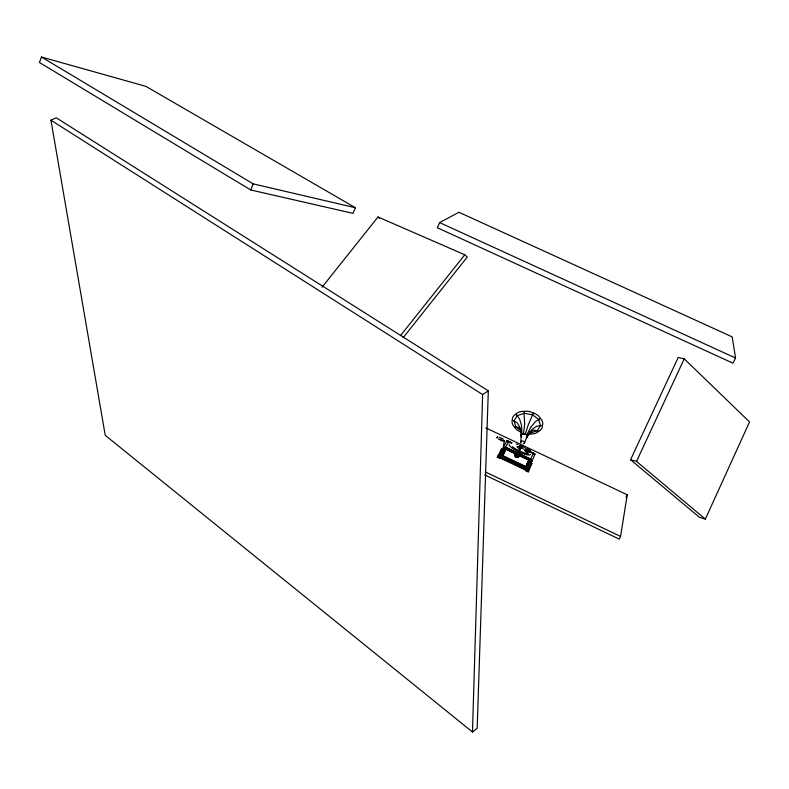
<?xml version="1.0" encoding="UTF-8"?>
<svg xmlns="http://www.w3.org/2000/svg" width="789" height="789" viewBox="0 0 789 789"><rect width="100%" height="100%" fill="white"/><g stroke="black" fill="none" stroke-linecap="round" stroke-linejoin="round"><path stroke-width="1.18" d="M503.066 454.967L502.711 454.415M502.544 453.961L502.928 453.843M526.342 451.377L526.855 451.841A1.617 0.809 -50.9 0 0 527.91 451.821M527.683 449.957A1.617 0.799 -50.9 0 0 526.963 451.278L527.022 451.781M527.21 451.387L528.324 449.868M528.857 449.76C527.21 449.385 529.902 449.967 528.679 450.973M529.024 449.582L528.255 448.694L526.549 450.272A2.032 1.006 -50.9 0 1 527.16 449.454L527.9 448.852M529.202 450.913L529.212 450.756A1.667 1.075 -54.9 0 1 529.508 450.598L529.833 450.568A1.785 1.677 20.5 0 1 530.494 450.775L530.139 451.397M528.699 450.992A1.183 0.582 -50.9 0 0 529.044 450.046L528.837 448.714M528.176 449.109A2.032 1.006 -50.9 0 1 529.38 449.148L529.527 449.809A2.051 1.016 -50.9 0 1 528.946 451.091M528.669 449.158L527.535 449.197M472.473 731.995L482.631 394.579L488.322 390.871L56.226 117.788L50.93 120.184L105.243 435.331L472.473 731.995L477.167 728.257L488.322 390.871M514.882 455.263C515.888 453.567 515.848 456.91 514.901 455.115M518.442 456.584C517.189 454.967 517.959 458.182 518.383 456.22M520.76 441.978L521.144 436.938M520.799 446.643L515.878 456.93M484.722 474.919L619.207 539.094L620.558 536.412L627.235 494.792L485.935 427.934M524.626 450.075C524.537 452.058 526.914 449.434 525.079 449.543M527.802 449.099A1.756 0.868 -50.9 0 1 528.847 449.128L529.024 449.257M528.334 451.288L528.433 451.742A1.647 0.73 41.9 0 0 529.153 452.077L530.267 452.215L529.271 451.742M529.172 451.032L528.66 450.578M497.04 437.865L497.474 436.948M41.442 57.005L39.45 62.489L250.695 189.962L353.008 213.365L355.425 207.744L145.847 86.346L41.442 57.005L253.18 183.867L355.425 207.744M499.979 439.177L504.25 441.15M497.297 437.658L497.711 437.116L497.366 437.52M250.695 189.962L253.18 183.867M524.389 443.132L526.293 438.585M497.504 436.928L497.109 437.708M525.839 470.777L526.312 469.741L525.839 470.777L528.196 471.891L528.452 471.309M497.741 456.259L501.054 455.431L504.378 449.02L501.557 449.03L497.741 456.259L528.66 470.944L531.875 463.409L529.715 462.384M531.973 461.18L530.721 459.178L505.581 447.264L503.254 447.56L531.973 461.18L535.031 454.079L530.198 451.466M502.11 449.286L498.441 456.259L528.206 470.402L527.2 467.847L530.09 461.22L531.322 463.143L528.206 470.402L528.66 470.944M530.958 462.532L527.959 469.504L499.299 455.884L502.81 449.178M533.423 452.994L530.721 459.178L505.581 447.264L508.678 441.288L511.903 442.816M527.141 464.79L526.312 466.772L502.208 455.361L505.769 448.546M439.641 222.597L437.353 227.745L732.932 363.177L735.555 358.028L732.192 336.893L458.942 212.271L439.641 222.597L735.555 358.028M527.052 452.334L526.924 452.452M528.403 451.15L528.265 451.535A3.659 0.838 37.5 0 0 527.121 450.953M519.211 449.947L520.484 447.166L522.574 447.708L522.012 447.166M705.336 519.123L749.55 421.928L684.221 358.837L678.175 357.506L630.559 459.731L699.518 517.357L705.336 519.123L636.516 461.407L630.559 459.731M636.516 461.407L684.221 358.837M517.259 455.223L517.801 455.214L517.239 457.245L516.253 457.344M503.747 440.587L503.796 440.489M497.287 457.206L497.583 456.644L499.93 457.758L500.137 457.304L499.634 458.32L497.287 457.206L497.8 456.19M500.828 450.499L501.557 449.03M499.634 458.32L499.851 457.867L526.056 470.323M507.781 441.86L508.678 441.288M515.74 457.216L515.237 456.298L516.46 454.582L516.795 455.006M517.545 454.642L521.391 446.752L519.685 450.174M516.341 457.147L518.255 453.152M518.462 452.718L519.044 451.515M521.904 447.836L521.795 448.053A1.46 1.144 -39.8 0 0 521.795 447.748M527.871 463.439L529.606 459.849M534.903 454.346L530.09 451.693M531.184 464.908L531.875 463.409L531.322 463.143M528.196 471.891L528.669 470.855M626.002 497.238L627.235 494.792M528.364 434.078A10.198 7.298 13.3 0 0 530.681 433.871A10.208 7.308 13.1 0 0 538.7 431.277A10.227 7.328 13.1 0 0 542.438 425.389A10.237 7.348 13 0 0 540.416 418.436A10.247 7.367 13.1 0 0 533.354 413.081L528.354 424.66A57.124 9.557 -66.4 0 0 525.435 433.93L526.924 435.064L527.368 436.534L526.588 437.777M503.254 447.56L506.824 440.726L508.57 441.505M521.44 435.025A54.579 28.552 -37.4 0 1 521.391 436.859L520.967 435.38L521.746 434.137L525.435 433.94M526.884 449.878L526.638 450.272A1.874 0.927 -50.9 0 1 527.19 449.513L527.525 449.119M527.969 449.681L527.516 450.677M531.155 426.78L535.346 421.74L540.416 418.436M322.06 287.186L378 216.985L464.79 254.778L467.246 257.066L403.11 337.722M400.575 335.522L464.79 254.778M529.192 450.844L529.833 450.578M527.89 449.385L527.506 449.73L528.295 449.148M528.393 464.356L527.387 464.386M527.673 464.829L528.206 464.741M526.805 465.816L526.717 466.309L526.194 465.688M526.549 465.056L527.141 465.717M526.805 465.875L526.125 465.914L527.032 465.983M526.746 464.09L526.963 463.429M526.707 464.327L526.924 463.528M529.32 461.713L528.403 462.63M528.236 461.121C526.46 462.443 530.464 462.847 528.531 461.565M529.518 460.125L529.37 460.056M528.166 461.555C530.612 462.709 526.924 462.995 528.028 461.397M527.792 461.831L528.245 461.2M502.524 454.789L503.155 454.75L502.524 454.474M502.978 453.034L503.934 453.557L504.358 452.689M503.175 452.353L503.057 452.975M504.704 450.065C503.057 450.766 506.597 450.144 505.147 451.18M502.623 452.758L503.412 453.172M504.279 450.913L505.029 450.992L505.197 450.243M503.964 450.835L505.138 451.269L503.885 450.835M503.816 450.637L504.477 450.933M504.23 449.977L503.855 450.913L504.289 449.957M505.729 448.921L505.384 449.237M520.138 445.617L522.742 446.653L520.789 446.179M527.831 452.048L527.841 452.077A2.051 1.016 -50.9 0 1 526.618 452.077L526.608 451.742M522.673 446.594L520.286 445.302M527.88 448.961L528.758 448.833M529.547 432.027L530.159 433.033L537.21 430.755L538.7 431.277M526.855 451.841L527.486 451.653A1.756 0.868 -50.9 0 1 526.441 451.624L526.608 451.781M526.441 465.046L527.289 465.757M526.717 463.745L527.742 464.573L528.265 463.991M526.519 464.534L527.269 465.421M528.166 464.829L528.117 464.297M529.024 460.451L529.666 460.303M502.78 453.014L503.037 452.334L503.767 452.955M503.392 452.659L504.22 452.847M504.792 451.14L504.674 450.519M503.057 452.127L502.958 452.817M502.81 452.639L503.214 452.146M504.122 450.489L504.575 449.947M542.438 425.389L536.668 426.228L531.973 429.541A56.7 39.026 9.1 0 0 527.387 436.544M530.326 451.495L529.843 451.308M533.354 413.081A10.247 7.367 13.2 0 0 523.995 411.424A10.237 7.357 13.3 0 0 515.967 414.097A10.218 7.338 13.4 0 0 512.337 420.034A10.208 7.318 13.4 0 0 514.448 426.938L518.57 427.234L520.809 430.143A54.579 28.552 -37.4 0 1 521.154 431.662M527.713 464.632L526.983 463.745M527.713 462.709L528.255 462.916M502.918 452.432L503.5 452.521M504.378 453.251L503.816 453.261M505.374 450.529L503.984 450.332M520.365 445.203L519.764 445.371L520.572 445.963M522.239 446.692L523.008 446.791L522.663 446.298M515.602 456.377L516.943 457.009M526.519 451.9C528.452 451.683 525.977 452.452 526.263 451.101A2.032 1.006 -50.9 0 1 526.362 450.716M526.48 465.954L527.072 466.171M529.241 461.634L528.531 461.999M503.165 452.245L503.816 452.353M504.161 453.073L503.629 453.192M502.918 453.29L503.885 453.833M520.286 446.229L519.32 446.17L520.138 446.89M521.49 447.531L522.19 447.333M499.131 437.214L503.461 439.138M503.224 454.405L502.366 453.922M528.305 462.019L528.561 462.393M527.516 464.662L526.746 464.228M527.032 465.125L527.851 465.283L527.387 464.839M521.194 447.501L520.346 447.107M521.499 446.525L520.918 446.249M511.805 443.033L506.824 440.726L511.035 443.053M531.648 452.807L533.818 453.833M518.837 454.582L504.654 447.866L504.309 448.586L530.494 461.003L530.839 460.273L521.026 455.618M503.382 447.284L532.102 460.904M506.696 449.375L516.45 454M518.62 455.026L529.449 460.165M526.095 470.195L527.663 470.934M485.994 472.236L620.558 536.412M502.504 441.11L498.293 438.931M512.337 420.034L517.209 422.766L519.971 427.391A55.437 38.365 5.2 0 1 520.947 435.38M505.098 450.095L504.102 450.036M504.427 440.785L503.471 445.637M520.888 446.15L520.109 445.736M50.93 120.184L482.631 394.579M522.426 448.31L523.482 449.168M521.154 430.912L515.878 426.948L514.034 420.872L517.229 415.655L524.281 413.318L532.506 414.777L538.7 419.472L540.485 425.587L537.21 430.755L533.689 430.104L530.504 431.889A55.467 32.586 54.6 0 0 526.598 437.796M528.522 449.582L528.965 449.868A2.012 0.996 -50.9 0 0 529.094 449.513A1.519 0.75 -50.9 0 0 528.275 449.474L528.078 449.996M378 216.985L379.519 218.375M528.679 449.622L528.965 449.868A1.183 0.582 -50.9 0 0 528.285 449.858M515.967 414.097L519.566 418.939L521.43 425.044A56.177 33.986 52.3 0 1 521.726 434.128M530.159 433.033L530.681 433.871M529.172 449.503L529.241 449.996A1.617 0.809 -50.9 0 1 529.005 450.667M533.315 453.221L533.542 454.06M523.995 411.424L524.636 423.999A56.778 15.721 86.4 0 1 523.442 433.575M526.805 463.478L526.697 464.011M519.142 448.517A3.61 0.848 25.3 0 1 518.383 448.063L517.328 447.205A3.807 0.888 25.3 0 1 517.752 446.436L519.123 446.732A3.61 0.848 25.3 0 1 519.931 447.097M521.637 447.905A3.61 0.848 25.3 0 1 522.397 448.369M515.483 456.634A1.509 1.45 23 0 1 514.665 454.878A1.509 1.45 23 0 1 516.558 454.395M517.929 454.947A1.509 1.45 22.8 0 1 518.738 456.713A1.509 1.45 22.8 0 1 516.854 457.196A1.509 1.45 22.8 0 0 518.708 456.792A1.509 1.45 22.8 0 0 517.89 455.026M530.563 454.425A11.845 2.781 25.3 0 1 518.659 451.88A11.845 2.781 25.3 0 1 509.161 444.286M528.522 453.764A11.184 2.614 25.3 0 1 512.327 446.692M516.243 444.01A11.184 2.614 25.3 0 1 517.919 444.582M523.985 447.383A11.184 2.614 25.3 0 1 526.293 448.763M521.707 437.047A3.146 2.239 13.4 0 1 522.328 433.94A3.146 2.239 13.4 0 1 526.667 434.897A3.146 2.239 13.4 0 1 526.046 438.003M521.115 443.043A1.923 1.361 13.4 0 1 521.637 441.1A1.923 1.361 13.4 0 1 524.33 441.958A1.923 1.361 13.4 0 1 523.344 443.753M526.944 435.064A57.124 30.741 -34.9 0 1 531.145 426.78M521.44 432.204A10.198 7.298 13.4 0 1 514.448 426.938M526.529 451.436A2.051 1.016 -50.9 0 1 527.437 449.75A2.032 1.006 -50.9 0 0 526.51 451.387M527.437 451.762A2.012 0.996 -50.9 0 1 526.243 451.732M526.45 450.263A2.012 0.996 -50.9 0 1 527.052 449.444M527.811 448.833A2.012 0.996 -50.9 0 1 529.005 448.872M529.468 449.789A2.032 1.006 -50.9 0 1 528.896 451.052M527.308 451.397A1.183 0.582 -50.9 0 1 528.048 450.016M526.658 450.292A1.874 0.927 -50.9 0 1 527.21 449.533M525.306 450.391C526.085 452.018 526.342 448.349 525.306 450.391M501.193 455.135L527.2 467.847L501.193 455.135M504.674 451.939L503.589 451.466L504.674 451.939"/></g></svg>
